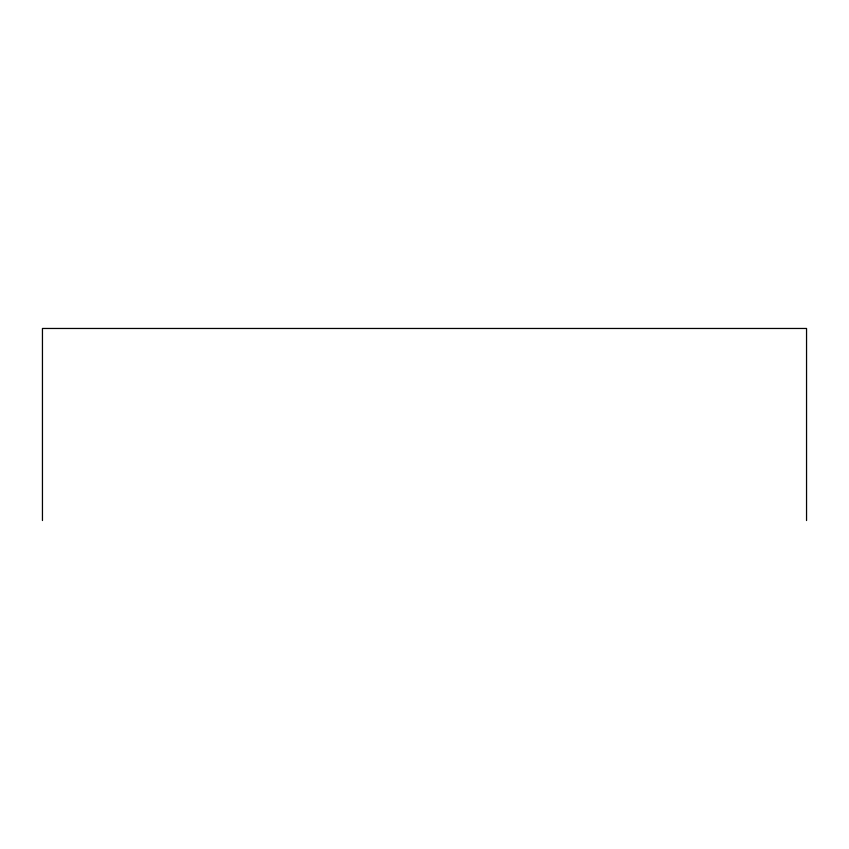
<?xml version="1.0" encoding="UTF-8"?>
<svg xmlns="http://www.w3.org/2000/svg" width="849" height="849" viewBox="0 0 849 849"><rect width="100%" height="100%" fill="white"/><g stroke="black" fill="none" stroke-linecap="round" stroke-linejoin="round"><path stroke-width="1.27" d="M806.55 520.533L806.55 328.467L42.45 328.467L42.45 520.533"/></g></svg>
